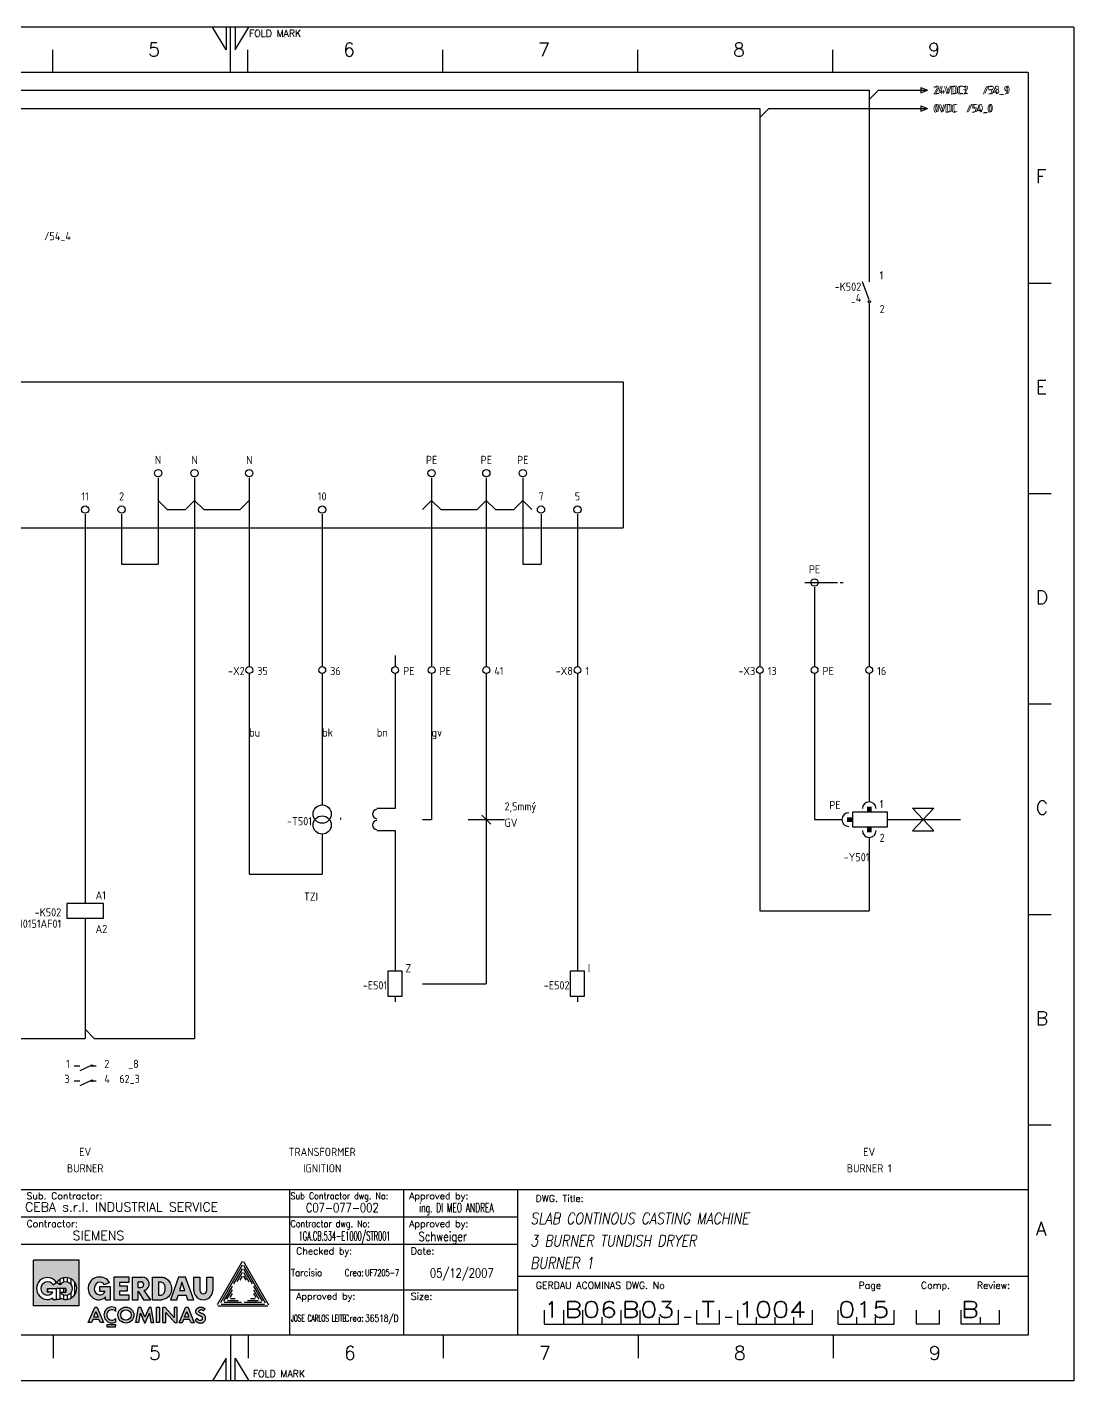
# Model space of a CAD drawing. Extents: x 520 to 940, y 6 to 303.
# Drawn here: x 710.5 to 940.2, y 6.5 to 303.5 of the extents above; entities that cross this region are included whole.
import ezdxf
from ezdxf.enums import TextEntityAlignment as Align

# ---------------------------------------------------------------- set-up
doc = ezdxf.new("R2010")
doc.units = 0
doc.header["$LTSCALE"] = 25
doc.header["$MEASUREMENT"] = 0
doc.linetypes.add('EPLANLINE7', pattern=[0])
doc.layers.get('0').update_dxf_attribs({"linetype": 'CONTINUOUS'})
for name, color, linetype in [('AUTOCONNECTING', 2, 'CONTINUOUS'), ('DESIG_', 3, 'CONTINUOUS'), ('FORM_1', 7, 'CONTINUOUS'), ('FORM_2', 4, 'CONTINUOUS'), ('FORM_3', 6, 'CONTINUOUS'), ('FORM_4', 1, 'CONTINUOUS'), ('MORSETTI', 7, 'CONTINUOUS'), ('RIF_', 7, 'CONTINUOUS'), ('SEF', 5, 'CONTINUOUS'), ('SIMBOLO', 4, 'CONTINUOUS'), ('TABELLA', 7, 'CONTINUOUS'), ('TESTI', 7, 'CONTINUOUS'), ('TESTO', 5, 'CONTINUOUS')]:
    doc.layers.add(name, color=color, linetype=linetype)
doc.styles.add('ROMANS', font='romans.shx', dxfattribs={"width": 0.7, "oblique": 10, "height": 4})
doc.styles.get("Standard").update_dxf_attribs({"font": 'isocp.shx'})

# ---------------------------------------------------------------- blocks, each defined once
blk = doc.blocks.new('Format A3')
at = {"layer": 'FORM_1'}
h = blk.add_hatch(color=256, dxfattribs=at)
edge = h.paths.add_edge_path()
edge.add_line((217.87, 22.79), (217.87, 17.78))
edge.add_line((217.87, 17.78), (219.92, 17.78))
edge.add_spline(control_points=[(219.92, 17.78), (220.24, 17.85), (220.98, 18), (221.84, 18.93), (222.13, 20.2), (221.81, 21.63), (220.8, 22.71), (219.89, 22.77), (219.58, 22.79)], knot_values=[0, 0, 0, 0, 0.968333, 2.238245, 3.514092, 4.752916, 6.526982, 7.43734, 7.43734, 7.43734, 7.43734], degree=3, periodic=0)
edge.add_line((219.58, 22.79), (217.87, 22.79))
edge = h.paths.add_edge_path(flags=16)
edge.add_spline(control_points=[(219.59, 21.67), (219.7, 21.66), (220.06, 21.63), (220.6, 21.16), (220.68, 20.32), (220.63, 19.48), (220.1, 18.85), (219.69, 18.84), (219.58, 18.84)], knot_values=[0, 0, 0, 0, 0.326882, 1.089251, 1.872602, 2.763575, 3.625522, 3.966209, 3.966209, 3.966209, 3.966209], degree=3, periodic=0)
edge.add_line((219.58, 18.84), (219.17, 18.84))
edge.add_line((219.17, 18.84), (219.17, 21.67))
edge.add_line((219.17, 21.67), (219.59, 21.67))
h.paths.add_polyline_path([(223.55, 22.79), (221.81, 17.78), (223.19, 17.78), (223.48, 18.84), (225.23, 18.84), (225.54, 17.78), (226.94, 17.78), (225.11, 22.79)])
h.paths.add_polyline_path([(224.33, 21.67), (224.94, 19.81), (223.79, 19.81)], flags=16)
h.paths.add_polyline_path([(228.25, 22.79), (226.96, 22.79), (226.97, 19.8, 0.995265), (231.07, 19.81), (231.07, 22.79), (229.77, 22.79), (229.77, 19.87, -1), (228.25, 19.87)])
h.paths.add_polyline_path([(215.57, 22.79), (213.43, 22.79), (213.43, 17.78), (214.72, 17.78), (214.72, 19.66), (215.93, 17.78), (217.52, 17.78), (216.02, 19.84, 0.906396)])
h.paths.add_polyline_path([(215.29, 20.49), (214.72, 20.5), (214.72, 21.75), (215.31, 21.75, -1.017604)], flags=16)
h.paths.add_polyline_path([(209.42, 22.79), (209.42, 17.78), (212.73, 17.78), (212.73, 18.83), (210.73, 18.83), (210.73, 19.76), (212.41, 19.76), (212.41, 20.8), (210.73, 20.8), (210.73, 21.67), (212.73, 21.67), (212.73, 22.79)])
edge = h.paths.add_edge_path()
edge.add_ellipse((206.05, 20.28), major_axis=(0, -2.49), ratio=0.91559, start_angle=180.5657, end_angle=401.2517)
edge.add_line((207.56, 18.41), (207.56, 17.78))
edge.add_line((207.56, 17.78), (208.68, 17.78))
edge.add_line((208.68, 17.78), (208.68, 20.66))
edge.add_line((208.68, 20.66), (206.26, 20.66))
edge.add_line((206.26, 20.66), (206.26, 19.69))
edge.add_line((206.26, 19.69), (207.49, 19.69))
edge.add_ellipse((206.34, 20.25), major_axis=(0, -1.41), ratio=0.88785, start_angle=126.9107, end_angle=426.8029, ccw=False)
edge.add_line((207.34, 21.09), (208.41, 21.6))
edge.add_arc((206.36, 20.45), 2.34, 29.2872, 98.191)
h.paths.add_polyline_path([(205.74, 16.12), (205.19, 16.12), (203.77, 12.78), (204.46, 12.78), (204.76, 13.48), (206.07, 13.48), (206.44, 12.78), (207.11, 12.79)])
h.paths.add_polyline_path([(205.46, 15.22), (205.93, 14.01), (204.97, 14.01)], flags=16)
h.paths.add_polyline_path([(209.78, 12.92), (209.78, 13.66, -2.423597), (209.78, 15.28), (209.78, 16.02, 1.652966)])
h.paths.add_polyline_path([(210.29, 14.45, 1), (213.8, 14.45, 1)])
h.paths.add_polyline_path([(213.19, 14.45, -1), (210.89, 14.45, -1)], flags=16)
h.paths.add_polyline_path([(215.31, 16.12), (214.82, 16.12), (214.22, 12.78), (214.87, 12.78), (215.21, 14.84), (216.1, 12.73), (216.28, 12.73), (217.19, 14.84), (217.49, 12.78), (218.15, 12.78), (217.6, 16.12), (217.12, 16.12), (216.2, 13.99)])
h.paths.add_polyline_path([(219.4, 16.12), (218.75, 16.12), (218.75, 12.78), (219.4, 12.78)])
h.paths.add_polyline_path([(220.16, 12.78), (220.81, 12.78), (220.81, 15.04), (222.79, 12.78), (223.3, 12.78), (223.3, 16.12), (222.65, 16.12), (222.65, 13.88), (220.68, 16.12), (220.16, 16.12)])
h.paths.add_polyline_path([(225.66, 16.12), (225.13, 16.12), (223.7, 12.77), (224.39, 12.77), (224.69, 13.47), (226, 13.47), (226.37, 12.77), (227.04, 12.77)])
h.paths.add_polyline_path([(225.39, 15.2), (225.86, 14), (224.9, 14)], flags=16)
edge = h.paths.add_edge_path()
edge.add_spline(control_points=[(229.42, 15.81), (229.38, 15.84), (229.32, 15.89), (229.21, 15.96), (229.1, 16.02), (228.95, 16.09), (228.79, 16.14), (228.58, 16.18), (228.37, 16.18), (228.14, 16.15), (227.97, 16.08), (227.8, 16), (227.66, 15.88), (227.54, 15.75), (227.47, 15.59), (227.4, 15.42), (227.39, 15.24), (227.4, 15.04), (227.44, 14.85), (227.57, 14.66), (227.73, 14.54), (227.92, 14.42), (228.08, 14.35), (228.25, 14.29), (228.42, 14.23), (228.59, 14.16), (228.73, 14.07), (228.81, 13.98), (228.85, 13.89), (228.87, 13.78), (228.86, 13.67), (228.81, 13.54), (228.72, 13.42), (228.56, 13.32), (228.37, 13.29), (228.2, 13.3), (228.07, 13.34), (227.98, 13.38), (227.9, 13.44), (227.81, 13.5), (227.72, 13.6), (227.68, 13.69), (227.64, 13.74)], knot_values=[0, 0, 0, 0, 0.129897, 0.252239, 0.381983, 0.506097, 0.749316, 0.87783, 1.167741, 1.365595, 1.552935, 1.738999, 1.918105, 2.09238, 2.269928, 2.449255, 2.632957, 2.790606, 3.065835, 3.193419, 3.483878, 3.653535, 3.853782, 4.021202, 4.182707, 4.402789, 4.570564, 4.668988, 4.759204, 4.855589, 5.007336, 5.095097, 5.270281, 5.443299, 5.63607, 5.844858, 5.950481, 6.046454, 6.146081, 6.249423, 6.351995, 6.544354, 6.544354, 6.544354, 6.544354], degree=3, periodic=0)
edge.add_line((227.64, 13.74), (227.22, 13.33))
edge.add_spline(control_points=[(227.22, 13.33), (227.25, 13.3), (227.3, 13.21), (227.44, 13.06), (227.61, 12.91), (227.84, 12.8), (228.04, 12.73), (228.25, 12.7), (228.44, 12.69), (228.72, 12.72), (228.99, 12.82), (229.25, 13.03), (229.41, 13.25), (229.53, 13.57), (229.55, 13.89), (229.48, 14.23), (229.32, 14.44), (229.15, 14.58), (228.98, 14.67), (228.78, 14.76), (228.59, 14.83), (228.39, 14.91), (228.2, 15), (228.05, 15.18), (228.07, 15.39), (228.2, 15.54), (228.35, 15.61), (228.48, 15.63), (228.66, 15.63), (228.84, 15.57), (228.98, 15.46), (229.05, 15.4), (229.08, 15.37)], knot_values=[0, 0, 0, 0, 0.131114, 0.305389, 0.623258, 0.772631, 1.083491, 1.243018, 1.425854, 1.654083, 2.072988, 2.274716, 2.662927, 2.870188, 3.280959, 3.591243, 3.888658, 4.0589, 4.248032, 4.476436, 4.699919, 4.85554, 5.137678, 5.317889, 5.513624, 5.728226, 5.888869, 5.979085, 6.142909, 6.403998, 6.552706, 6.676571, 6.676571, 6.676571, 6.676571], degree=3, periodic=0)
edge.add_line((229.08, 15.37), (229.42, 15.81))
h.paths.add_polyline_path([(207.88, 12.33), (207.88, 11.83), (209.78, 11.83), (209.79, 12.33)])
h.paths.add_polyline_path([(201.77, 26.45), (191.77, 26.45), (191.77, 16.45), (201.77, 16.45)])
h.paths.add_polyline_path([(197.64, 18.19), (197.64, 17.87), (196.84, 17.87), (196.04, 17.87), (196.04, 18.19, -2.312045), (196.84, 21.6, -2.312045)], flags=16)
h.paths.add_polyline_path([(197.64, 19.43), (198.44, 19.43), (198.44, 20.27), (196.84, 20.27), (194.84, 20.27), (194.84, 19.43), (196.04, 19.43, -3.248328), (196.05, 21.08), (196.84, 21.6), (197.62, 21.08, -3.248328)], flags=0)
for p, q in [((420, 297), (0, 297)), ((234, 292), (231, 297)), ((234, 297), (234, 292)), ((235, 287), (235, 297)), ((236, 292), (239, 297)), ((236, 297), (236, 292)), ((420, 297), (420, 0)), ((195.93, 292), (195.93, 287)), ((238.7, 292), (238.7, 287)), ((281.48, 292), (281.48, 287)), ((324.26, 292), (324.26, 287)), ((367.03, 292), (367.03, 287)), ((410, 240.83), (415, 240.83)), ((410, 194.66), (415, 194.66)), ((410, 148.5), (415, 148.5)), ((410, 102.33), (415, 102.33)), ((410, 56.17), (415, 56.17)), ((248, 30), (248, 42)), ((273, 10), (273, 42)), ((188.01, 36), (298, 36)), ((191.77, 16.45), (191.77, 26.45)), ((201.77, 26.45), (191.77, 26.45)), ((201.77, 16.45), (201.77, 26.45)), ((237.53, 26.19), (232.06, 16.71)), ((237.53, 25.39), (232.76, 17.12)), ((237.53, 24.59), (235.65, 21.33)), ((237.53, 23.79), (236.34, 21.73)), ((237.83, 26.19), (243.31, 16.71)), ((237.83, 25.39), (242.62, 17.11)), ((237.83, 24.59), (239.72, 21.33)), ((237.83, 23.79), (239.03, 21.73)), ((196.04, 21.07), (196.84, 21.6)), ((197.64, 21.07), (196.84, 21.6)), ((197.64, 21.07), (197.64, 22.35)), ((198.44, 21.68), (198.44, 22.64)), ((199.24, 21.68), (199.24, 22.64)), ((200.04, 21.11), (200.04, 22.35)), ((200.84, 18.94), (200.84, 21.6)), ((208.41, 21.6), (207.34, 21.09)), ((209.42, 22.79), (209.42, 17.78)), ((212.73, 22.79), (209.42, 22.79)), ((210.73, 20.8), (210.73, 21.67)), ((210.73, 21.67), (212.73, 21.67)), ((212.41, 20.8), (210.73, 20.8)), ((212.41, 19.76), (212.41, 20.8)), ((212.73, 21.67), (212.73, 22.79)), ((213.43, 22.79), (213.43, 17.78)), ((213.43, 22.79), (215.57, 22.79)), ((214.72, 20.5), (214.72, 21.75)), ((214.72, 21.75), (215.31, 21.75)), ((217.87, 17.78), (217.87, 22.79)), ((217.87, 22.79), (219.58, 22.79)), ((223.55, 22.79), (221.81, 17.78)), ((225.11, 22.79), (223.55, 22.79)), ((224.33, 21.67), (223.79, 19.81)), ((224.94, 19.81), (224.33, 21.67)), ((226.94, 17.78), (225.11, 22.79)), ((226.97, 19.83), (226.96, 22.79)), ((226.96, 22.79), (228.25, 22.79)), ((228.25, 22.79), (228.25, 19.87)), ((229.77, 19.87), (229.77, 22.79)), ((229.77, 22.79), (231.07, 22.79)), ((231.07, 22.79), (231.07, 19.81)), ((237.53, 22.99), (237.04, 22.13)), ((237.83, 22.99), (238.33, 22.13)), ((298, 23), (410, 23)), ((194.84, 20.27), (196.84, 20.27)), ((194.84, 20.27), (196.84, 20.27)), ((194.84, 19.43), (194.84, 20.27)), ((194.84, 20.27), (194.84, 19.43)), ((196.04, 19.43), (194.84, 19.43)), ((196.04, 17.87), (196.04, 18.19)), ((196.04, 17.87), (196.84, 17.87)), ((196.84, 17.87), (196.84, 20.27)), ((198.84, 20.27), (196.84, 20.27)), ((198.84, 20.27), (196.84, 20.27)), ((197.64, 17.87), (196.84, 17.87)), ((197.64, 17.87), (197.64, 20.27)), ((197.64, 19.43), (198.84, 19.43)), ((197.64, 17.87), (197.64, 18.19)), ((198.44, 19.43), (198.44, 20.27)), ((198.44, 17.9), (198.44, 18.86)), ((198.84, 20.27), (198.84, 19.43)), ((198.84, 19.43), (198.84, 20.27)), ((199.24, 17.9), (199.24, 18.86)), ((200.04, 18.19), (200.04, 19.43)), ((208.68, 20.66), (206.26, 20.66)), ((206.26, 20.66), (206.26, 19.69)), ((206.26, 19.69), (207.49, 19.69)), ((207.56, 17.78), (207.56, 18.41)), ((208.68, 17.78), (208.68, 20.66)), ((210.73, 18.83), (210.73, 19.76)), ((210.73, 19.76), (212.41, 19.76)), ((212.73, 18.83), (210.73, 18.83)), ((212.73, 17.78), (212.73, 18.83)), ((214.72, 20.5), (215.31, 20.49)), ((214.72, 19.66), (215.93, 17.78)), ((214.72, 17.78), (214.72, 19.66)), ((217.52, 17.78), (216.02, 19.84)), ((223.19, 17.78), (223.48, 18.84)), ((223.48, 18.84), (225.23, 18.84)), ((223.79, 19.81), (224.94, 19.81)), ((225.23, 18.84), (225.54, 17.78)), ((235.33, 20.78), (233.45, 17.52)), ((235.33, 19.98), (234.14, 17.92)), ((235.33, 19.18), (234.84, 18.32)), ((234.98, 18.05), (235.98, 18.05)), ((239.39, 18.05), (240.39, 18.05)), ((240.04, 20.78), (241.92, 17.51)), ((240.04, 19.98), (241.23, 17.91)), ((240.04, 19.18), (240.54, 18.31)), ((248, 20), (298, 20)), ((201.77, 16.45), (191.77, 16.45)), ((203.77, 12.78), (205.19, 16.12)), ((204.97, 14.01), (205.46, 15.22)), ((205.74, 16.12), (205.19, 16.12)), ((205.46, 15.22), (205.93, 14.01)), ((205.74, 16.12), (207.11, 12.79)), ((207.56, 17.78), (208.68, 17.78)), ((209.42, 17.78), (212.73, 17.78)), ((209.78, 16.02), (209.78, 15.23)), ((213.43, 17.78), (214.72, 17.78)), ((214.22, 12.78), (214.82, 16.12)), ((215.31, 16.12), (214.82, 16.12)), ((216.2, 13.99), (215.31, 16.12)), ((215.93, 17.78), (217.52, 17.78)), ((217.12, 16.12), (216.2, 13.99)), ((217.6, 16.12), (217.12, 16.12)), ((218.15, 12.78), (217.6, 16.12)), ((217.87, 17.78), (219.92, 17.78)), ((218.75, 12.78), (218.75, 16.12)), ((219.4, 16.12), (218.75, 16.12)), ((219.4, 16.12), (219.4, 12.78)), ((220.16, 12.79), (220.16, 16.12)), ((220.68, 16.12), (220.16, 16.12)), ((222.65, 13.88), (220.68, 16.12)), ((220.81, 15.04), (222.79, 12.78)), ((220.81, 12.78), (220.81, 15.04)), ((221.81, 17.78), (223.19, 17.78)), ((222.65, 16.12), (222.65, 13.88)), ((223.3, 16.12), (222.65, 16.12)), ((223.3, 12.78), (223.3, 16.12)), ((223.7, 12.77), (225.13, 16.12)), ((224.9, 14), (225.39, 15.2)), ((225.66, 16.12), (225.13, 16.12)), ((225.39, 15.2), (225.86, 14)), ((225.54, 17.78), (226.94, 17.78)), ((225.66, 16.12), (227.04, 12.77)), ((229.08, 15.36), (229.42, 15.81)), ((232.21, 16.45), (243.16, 16.45)), ((232.9, 16.85), (242.47, 16.85)), ((233.6, 17.25), (237.37, 17.25)), ((234.29, 17.65), (236.67, 17.65)), ((238, 17.25), (241.77, 17.25)), ((238.7, 17.65), (241.08, 17.65)), ((204.46, 12.78), (203.77, 12.78)), ((204.76, 13.48), (204.46, 12.78)), ((206.07, 13.48), (204.76, 13.48)), ((205.93, 14.01), (204.97, 14.01)), ((206.44, 12.78), (206.07, 13.48)), ((207.11, 12.79), (206.44, 12.78)), ((207.88, 12.33), (207.88, 11.83)), ((209.79, 12.33), (207.88, 12.33)), ((209.78, 13.66), (209.78, 12.9)), ((209.78, 11.83), (209.79, 12.33)), ((214.87, 12.78), (214.22, 12.78)), ((214.87, 12.78), (215.21, 14.84)), ((215.21, 14.84), (216.1, 12.73)), ((216.1, 12.73), (216.28, 12.73)), ((216.28, 12.73), (217.19, 14.84)), ((217.19, 14.84), (217.49, 12.78)), ((217.49, 12.78), (218.15, 12.78)), ((219.4, 12.78), (218.75, 12.78)), ((220.16, 12.78), (220.81, 12.78)), ((222.79, 12.78), (223.3, 12.78)), ((224.39, 12.77), (223.7, 12.77)), ((224.69, 13.47), (224.39, 12.77)), ((226, 13.47), (224.69, 13.47)), ((225.86, 14), (224.9, 14)), ((226.37, 12.77), (226, 13.47)), ((227.04, 12.77), (226.37, 12.77)), ((227.22, 13.33), (227.64, 13.74)), ((196.11, 10), (196.11, 5)), ((207.88, 11.83), (209.78, 11.83)), ((235, 10), (235, 0)), ((238.89, 10), (238.89, 5)), ((281.66, 10), (281.66, 5)), ((324.44, 10), (324.44, 5)), ((367.22, 10), (367.22, 5)), ((234, 5), (231, 0)), ((234, 0), (234, 5)), ((236, 5), (239, 0)), ((236, 0), (236, 5)), ((420, 0), (0, 0))]:
    blk.add_line(p, q, dxfattribs=at)
blk.add_lwpolyline([(219.59, 21.67), (219.17, 21.67), (219.17, 18.84), (219.58, 18.84)], dxfattribs=at)
for radius in [1.75, 1.15]:
    blk.add_circle((212.04, 14.45), radius, dxfattribs=at)
for centre, radius, start, end in [((194.84, 20.27), 2.4, 33.5573, 300), ((194.84, 20.27), 1.46, 33.5573, 325.1132), ((198.84, 20.27), 2.4, 240, 146.4427), ((198.84, 20.27), 1.46, 214.8868, 146.4427), ((206.36, 20.45), 2.34, 29.2872, 98.191), ((215.31, 21.12), 0.633, 270, 90), ((215.65, 21.29), 1.5, 284.2434, 92.9996), ((229.02, 19.82), 2.05, 179.8525, 0.1475), ((229.01, 19.87), 0.761, 180, 0), ((208.97, 14.47), 1.75, 62.3456, 297.6544), ((208.97, 14.47), 1.15, 44.8431, 315.1569)]:
    blk.add_arc(centre, radius, start, end, dxfattribs=at)
for centre, major_axis, ratio, start_param, end_param in [((206.05, 20.28), (0, -2.49), 0.91559, 3.151467, 7.003163), ((206.34, 20.25), (0, -1.41), 0.88785, 2.21501, 7.449115)]:
    blk.add_ellipse(centre, major_axis=major_axis, ratio=ratio, start_param=start_param, end_param=end_param, dxfattribs=at)
for points in [[(219.58, 22.79), (220.48, 22.65), (221.76, 21.42), (222.04, 20.21), (221.73, 18.97), (220.84, 18.07), (219.92, 17.78)], [(219.58, 18.84), (219.91, 18.87), (220.52, 19.48), (220.66, 20.37), (220.5, 21.13), (219.91, 21.62), (219.59, 21.67)], [(227.22, 13.33), (227.3, 13.23), (227.41, 13.09), (227.66, 12.89), (227.79, 12.82), (228.09, 12.73), (228.24, 12.7), (228.43, 12.7), (228.65, 12.72), (229.04, 12.87), (229.2, 13), (229.43, 13.31), (229.5, 13.51), (229.53, 13.92), (229.46, 14.22), (229.28, 14.46), (229.15, 14.57), (228.99, 14.66), (228.78, 14.76), (228.57, 14.84), (228.43, 14.9), (228.18, 15.03), (228.07, 15.18), (228.09, 15.37), (228.22, 15.54), (228.37, 15.61), (228.46, 15.63), (228.62, 15.63), (228.87, 15.54), (228.99, 15.45), (229.08, 15.37)], [(227.64, 13.74), (227.75, 13.58), (227.81, 13.5), (227.9, 13.44), (227.98, 13.38), (228.07, 13.35), (228.17, 13.31), (228.38, 13.3), (228.56, 13.33), (228.71, 13.43), (228.82, 13.57), (228.85, 13.65), (228.86, 13.8), (228.84, 13.89), (228.8, 13.98), (228.74, 14.05), (228.6, 14.15), (228.4, 14.23), (228.25, 14.29), (228.09, 14.35), (227.91, 14.43), (227.76, 14.52), (227.54, 14.71), (227.47, 14.81), (227.4, 15.08), (227.39, 15.24), (227.41, 15.42), (227.47, 15.59), (227.55, 15.75), (227.66, 15.88), (227.8, 15.99), (227.97, 16.08), (228.14, 16.14), (228.34, 16.17), (228.63, 16.17), (228.75, 16.14), (228.99, 16.07), (229.1, 16.02), (229.21, 15.96), (229.31, 15.89), (229.42, 15.81)]]:
    blk.add_spline(points, degree=3, dxfattribs=at)
at = {"layer": 'FORM_3'}
for p, q in [((410, 287), (25, 287)), ((410, 287), (410, 10)), ((410, 10), (25, 10))]:
    blk.add_line(p, q, dxfattribs=at)
at = {"layer": 'FORM_4'}
for p, q in [((188.01, 42), (410, 42)), ((298, 10), (298, 42)), ((188.01, 30), (298, 30)), ((248, 10), (248, 30)), ((303.88, 12.42), (303.88, 15.51)), ((308.08, 12.42), (308.08, 15.51)), ((312.28, 12.42), (312.28, 15.51)), ((320.68, 12.42), (320.68, 15.51)), ((324.88, 12.42), (324.88, 15.51)), ((333.28, 12.42), (333.28, 15.51)), ((337.28, 12.42), (337.28, 15.51)), ((342.28, 12.42), (342.28, 15.51)), ((346.28, 12.42), (346.28, 15.51)), ((362.68, 12.42), (362.68, 15.51)), ((368.28, 12.42), (368.28, 15.51)), ((380.58, 12.42), (380.58, 15.51)), ((385.48, 12.42), (385.48, 15.51)), ((390.48, 12.42), (390.48, 15.51)), ((395.28, 12.42), (395.28, 15.51)), ((403.68, 12.42), (403.68, 15.51)), ((303.88, 12.42), (333.28, 12.42)), ((316.48, 12.42), (316.48, 13.97)), ((316.48, 12.42), (316.48, 13.97)), ((329.08, 12.42), (329.08, 13.97)), ((334.53, 13.97), (336.06, 13.97)), ((342.28, 12.42), (337.28, 12.42)), ((343.53, 13.97), (345.03, 13.97)), ((346.28, 12.42), (346.28, 13.97)), ((346.28, 12.42), (362.68, 12.42)), ((350.38, 12.42), (350.38, 13.97)), ((354.48, 12.42), (354.48, 13.97)), ((358.58, 12.42), (358.58, 13.97)), ((368.28, 12.42), (380.58, 12.42)), ((372.38, 12.42), (372.38, 13.97)), ((376.48, 12.42), (376.48, 13.97)), ((390.48, 12.42), (385.48, 12.42)), ((399.13, 12.42), (395.28, 12.42)), ((403.68, 12.42), (399.13, 12.42)), ((399.48, 12.42), (399.48, 13.97))]:
    blk.add_line(p, q, dxfattribs=at)
at = {"layer": 'FORM_1', "style": 'ROMANS'}
for p in [(239.05, 294.88), (239.88, 0.84)]:
    blk.add_text('FOLD MARK', height=1.5, dxfattribs=at).set_placement(p)
at = {"layer": 'FORM_2', "style": 'ROMANS'}
for s, p in [('Sub. Contractor:', (190.24, 39.84)), ('Approved by:', (274.17, 39.84)), ('DWG. Title:', (301.92, 39.27)), ('Contractor:', (190.24, 33.75)), ('Approved by:', (274.17, 33.72)), ('Checked by:', (249.38, 27.74)), ('Date:', (274.53, 27.74)), ('GERDAU ACOMINAS DWG. No', (301.96, 20.23)), ('Page', (372.75, 20.23)), ('Comp.', (386.46, 20.23)), ('Review:', (398.72, 20.23)), ('Approved by:', (249.38, 17.83)), ('Size:', (274.53, 17.79))]:
    blk.add_text(s, height=1.5, dxfattribs=at).set_placement(p)
for s, width, p in [('Sub Contractor dwg. No:', 0.85, (248.15, 39.84)), ('Contractor dwg. No:', 0.85, (248.15, 33.72)), ('Crea:', 0.8, (260.02, 23)), ('Crea:', 0.8, (260.02, 13))]:
    blk.add_text(s, height=1.5, dxfattribs=dict(at, width=width)).set_placement(p)
at = {"layer": 'FORM_2', "style": 'ROMANS', "flags": 4}
for tag, p in [('21', (189.91, 37.18)), ('18', (189.91, 30.89))]:
    blk.add_attdef(tag, p, '', height=2, dxfattribs=at)
at = {"layer": 'FORM_2', "color": 4, "style": 'ROMANS', "width": 0.8, "flags": 4}
for tag, p in [('22', (251.5, 37)), ('19', (251.5, 30.8)), ('24', (278.73, 22.67))]:
    blk.add_attdef(tag, p, '', height=2, dxfattribs=at)
at = {"layer": 'FORM_2', "style": 'ROMANS', "flags": 4}
for tag, p, height, width in [('23', (276.41, 37.01), 2, 0.8), ('20', (276.22, 30.68), 2, 0.8), ('14', (248.25, 23), 1.5, 0.9), ('15', (264.49, 22.98), 1.5, 0.8), ('16', (248.25, 13), 1.5, 0.9), ('17', (264.49, 12.98), 1.5, 0.8)]:
    blk.add_attdef(tag, p, '', height=height, dxfattribs=dict(at, width=width))
at = {"layer": 'FORM_4', "style": 'ROMANS'}
for s, p in [('5', (216.92, 290.56)), ('6', (259.7, 290.56)), ('7', (302.47, 290.56)), ('8', (345.25, 290.56)), ('9', (388.03, 290.56)), ('F', (411.64, 262.73)), ('E', (411.64, 216.57)), ('D', (411.64, 170.4)), ('C', (411.64, 124.24)), ('B', (411.64, 78.07)), ('A', (411.64, 31.9)), ('5', (217.1, 4.65)), ('6', (259.88, 4.65)), ('7', (302.66, 4.65)), ('8', (345.43, 4.65)), ('9', (388.21, 4.65))]:
    blk.add_text(s, height=3, dxfattribs=at).set_placement(p)
at = {"layer": 'FORM_4', "color": 1, "style": 'ROMANS', "oblique": 10, "width": 0.8, "flags": 4}
for tag, p in [('11', (300.77, 34.39)), ('12', (300.77, 29.5)), ('13', (300.77, 24.62))]:
    blk.add_attdef(tag, p, '', height=2.5, dxfattribs=at)
at = {"layer": 'FORM_4', "color": 1, "style": 'ROMANS', "flags": 2}
blk.add_attdef('25', (279.66, 12.25), '', height=5, dxfattribs=at)
at = {"layer": 'FORM_4', "style": 'ROMANS', "width": 1.25, "flags": 4}
for tag, p in [('1', (303.88, 13.92)), ('3', (312.28, 13.92)), ('5', (324.88, 13.92)), ('7', (346.28, 13.92)), ('10', (395.28, 13.92))]:
    blk.add_attdef(tag, p, '', height=3.5, dxfattribs=at)
for tag, p in [('2', (310.18, 13.92)), ('4', (322.78, 13.92)), ('6', (339.78, 13.92)), ('9', (387.98, 13.92))]:
    blk.add_attdef(tag, text='', height=3.5, dxfattribs=at).set_placement(p, align=Align.CENTER)
at = {"layer": 'FORM_4', "color": 1, "style": 'ROMANS', "width": 1.25, "flags": 4}
blk.add_attdef('8', (368.28, 13.92), '', height=3.5, dxfattribs=at)
blk = doc.blocks.new('SO291')
at = {"layer": 'TESTI', "color": 2, "linetype": 'EPLANLINE7'}
blk.add_line((0, 3), (0, 0), dxfattribs=at)
blk.add_circle((0, 4), 0.8, dxfattribs=at)
blk = doc.blocks.new('20_0_IEC_WUPI')
at = {"layer": 'TESTI', "color": 3, "linetype": 'EPLANLINE7'}
for p, q in [((0, 4), (0, 1.6)), ((0, 1.6), (-4, 1.6)), ((-4, 1.6), (-4, -1.6)), ((4, 1.6), (0, 1.6)), ((4, -1.6), (4, 1.6)), ((-4, -1.6), (4, -1.6)), ((0, -1.6), (0, -4))]:
    blk.add_line(p, q, dxfattribs=at)
blk = doc.blocks.new('SO264')
at = {"layer": 'TESTI', "color": 2, "linetype": 'EPLANLINE7'}
for p, q in [((-2, 0), (0, 0)), ((0, 2), (0, 0)), ((0, 2), (2, 0))]:
    blk.add_line(p, q, dxfattribs=at)
blk = doc.blocks.new('SO283')
at = {"layer": 'SIMBOLO', "color": 2, "linetype": 'EPLANLINE7'}
for p, q in [((0, 2), (0, 0)), ((0, 0), (2, 0))]:
    blk.add_line(p, q, dxfattribs=at)
blk = doc.blocks.new('SO262')
at = {"layer": 'TESTI', "color": 2, "linetype": 'EPLANLINE7'}
for q in [(0, -2), (2, 0)]:
    blk.add_line((0, 2), q, dxfattribs=at)
blk = doc.blocks.new('SO282')
at = {"layer": 'SIMBOLO', "color": 2, "linetype": 'EPLANLINE7'}
for p in [(-2, 0), (0, 2)]:
    blk.add_line(p, (0, 0), dxfattribs=at)
blk = doc.blocks.new('SO279')
at = {"layer": 'TESTI', "color": 2, "linetype": 'EPLANLINE7'}
for p, q in [((-2, 0), (0, 2)), ((0, 2), (0, -2)), ((2, 0), (0, 2))]:
    blk.add_line(p, q, dxfattribs=at)
blk = doc.blocks.new('SO259')
at = {"layer": 'TESTI', "color": 2, "linetype": 'EPLANLINE7'}
for p, q in [((-2, 0), (0, 2)), ((0, 2), (0, -2))]:
    blk.add_line(p, q, dxfattribs=at)
blk = doc.blocks.new('30_0_IEC_WUPI')
at = {"layer": 'SIMBOLO', "color": 3, "linetype": 'EPLANLINE7'}
blk.add_line((0, 4), (0, 1.6), dxfattribs=at)
blk.add_circle((0, 0.8), 0.75, dxfattribs=at)
blk = doc.blocks.new('90_0_IEC_WUPI')
at = {"layer": 'TESTI', "color": 3, "linetype": 'EPLANLINE7'}
for p, q in [((0, 4), (0, 3.2)), ((0, -3.2), (0, -4))]:
    blk.add_line(p, q, dxfattribs=at)
for centre in [(0, 1.2), (0, -1.2)]:
    blk.add_circle(centre, 2, dxfattribs=at)
blk = doc.blocks.new('199_0_IEC_WUPI')
at = {"layer": 'TESTI', "color": 3, "linetype": 'EPLANLINE7'}
for p, q in [((0, 4), (0, 2.4)), ((-12, 0.4), (-12, 0)), ((0, 2.4), (-4, 2.4)), ((-4, -2.4), (0, -2.4)), ((0, -2.4), (0, -4))]:
    blk.add_line(p, q, dxfattribs=at)
for centre in [(-4, 1.2), (-4, -1.2)]:
    blk.add_arc(centre, 1, 90, 270, dxfattribs=at)
blk = doc.blocks.new('51_0_IEC_WUPI')
at = {"layer": 'TESTI', "color": 3, "linetype": 'EPLANLINE7'}
for p, q in [((0, 4), (0, 2.8)), ((-1.5, -2.8), (-1.5, 2.8)), ((-1.5, 2.8), (0, 2.8)), ((0, 2.8), (1.5, 2.8)), ((1.5, 2.8), (1.5, -2.8)), ((0, -2.8), (-1.5, -2.8)), ((1.5, -2.8), (0, -2.8)), ((0, -2.8), (0, -4))]:
    blk.add_line(p, q, dxfattribs=at)
blk = doc.blocks.new('SO308')
at = {"layer": 'SIMBOLO', "color": 2, "linetype": 'EPLANLINE7'}
blk.add_line((-1, 1), (1, -1), dxfattribs=at)
blk = doc.blocks.new('SO269')
at = {"layer": 'TESTI', "color": 2, "linetype": 'EPLANLINE7'}
for p, q in [((-2, 0), (0, 0)), ((0, 0), (0, -2)), ((0, -2), (2, 0))]:
    blk.add_line(p, q, dxfattribs=at)
blk = doc.blocks.new('SO300')
at = {"layer": 'SIMBOLO', "color": 2, "linetype": 'EPLANLINE7'}
blk.add_line((0, 3), (0, 0), dxfattribs=at)
blk.add_circle((0, 4), 0.8, dxfattribs=at)
blk = doc.blocks.new('318_0_IEC_WUPI')
at = {"layer": 'SIMBOLO', "color": 1, "linetype": 'EPLANLINE7'}
for p, q in [((0.3, 1.6), (0.3, -1.6)), ((8, 1.6), (0.3, 1.6)), ((8, -1.6), (8, 1.6)), ((8, 0), (24, 0)), ((13.5, 2.5), (18.2, 2.5)), ((18.2, 2.5), (13.5, -2.5)), ((18.2, -2.5), (13.5, 2.5)), ((0.3, -1.6), (8, -1.6)), ((13.5, -2.5), (18.2, -2.5))]:
    blk.add_line(p, q, dxfattribs=at)
for centre, start, end in [((4, 2.4), 0, 180), ((-0.5, 0), 90, 270), ((4, -2.4), 180, 0)]:
    blk.add_arc(centre, 1.5, start, end, dxfattribs=at)
for points in [[(-0.9, -0.5), (0.3, -0.5), (-0.9, 0.5), (0.3, 0.5)], [(4.5, 1.6), (3.5, 1.6), (4.5, 2.8), (3.5, 2.8)], [(4.5, -1.6), (3.5, -1.6), (4.5, -2.8), (3.5, -2.8)]]:
    blk.add_solid(points, dxfattribs=at)
blk = doc.blocks.new('1_0_IEC_WUPI')
at = {"layer": 'SIMBOLO', "color": 3, "linetype": 'EPLANLINE7'}
for p, q in [((0, 4), (0, 2)), ((0, -2), (-1.5, 2)), ((0, -2.8), (0, -4))]:
    blk.add_line(p, q, dxfattribs=at)
blk.add_circle((0, -2.4), 0.25, dxfattribs=at)
blk = doc.blocks.new('SO284')
at = {"layer": 'TESTI', "color": 2, "linetype": 'EPLANLINE7'}
for p, q in [((-1.175, 0), (0.675, 0)), ((-0.675, 0.575), (0.8, 0)), ((-0.675, 0.575), (-0.675, -0.575)), ((-0.675, -0.575), (0.8, 0))]:
    blk.add_line(p, q, dxfattribs=at)

msp = doc.modelspace()

# ---------------------------------------------------------------- linework, layer by layer
at = {"layer": 'AUTOCONNECTING', "color": 2, "linetype": 'EPLANLINE7'}
for p, q in [((567.27, 289.6), (893.27, 289.6)), ((897.27, 289.6), (907.27, 289.6)), ((567.27, 285.6), (869.27, 285.6)), ((873.27, 285.6), (907.27, 285.6)), ((895.27, 287.6), (895.27, 249.6)), ((871.27, 283.6), (871.27, 165.6)), ((895.27, 241.6), (895.27, 165.6)), ((739.27, 201.6), (739.27, 199.6)), ((747.27, 201.6), (747.27, 199.6)), ((759.27, 201.6), (759.27, 199.6)), ((799.27, 201.6), (799.27, 199.6)), ((811.27, 201.6), (811.27, 199.6)), ((819.27, 201.6), (819.27, 199.6)), ((741.27, 197.6), (745.27, 197.6)), ((749.27, 197.6), (757.27, 197.6)), ((801.27, 197.6), (809.27, 197.6)), ((813.27, 197.6), (817.27, 197.6)), ((723.27, 193.6), (723.27, 113.6)), ((731.27, 193.6), (731.27, 185.6)), ((739.27, 195.6), (739.27, 185.6)), ((747.27, 195.6), (747.27, 81.6)), ((759.27, 195.6), (759.27, 165.6)), ((775.27, 193.6), (775.27, 165.6)), ((799.27, 195.6), (799.27, 165.6)), ((811.27, 195.6), (811.27, 165.6)), ((819.27, 195.6), (819.27, 185.6)), ((823.27, 193.6), (823.27, 185.6)), ((831.27, 193.6), (831.27, 165.6)), ((731.27, 185.6), (739.27, 185.6)), ((819.27, 185.6), (823.27, 185.6)), ((883.27, 177.6), (883.27, 165.6)), ((759.27, 161.6), (759.27, 117.6)), ((775.27, 161.6), (775.27, 133.6)), ((791.27, 161.6), (791.27, 133.6)), ((799.27, 161.6), (799.27, 129.6)), ((811.27, 161.6), (811.27, 93.6)), ((831.27, 161.6), (831.27, 97.6)), ((871.27, 161.6), (871.27, 109.6)), ((883.27, 161.6), (883.27, 129.6)), ((895.27, 161.6), (895.27, 133.6)), ((797.27, 129.6), (799.27, 129.6)), ((883.27, 129.6), (889.27, 129.6)), ((775.27, 125.6), (775.27, 117.6)), ((791.27, 125.6), (791.27, 97.6)), ((895.27, 125.6), (895.27, 109.6)), ((759.27, 117.6), (775.27, 117.6)), ((871.27, 109.6), (895.27, 109.6)), ((723.27, 105.6), (723.27, 83.6)), ((797.27, 93.6), (811.27, 93.6)), ((653.27, 81.6), (721.27, 81.6)), ((725.27, 81.6), (747.27, 81.6))]:
    msp.add_line(p, q, dxfattribs=at)
at = {"layer": 'SIMBOLO', "color": 3, "linetype": 'EPLANLINE7'}
for p, q in [((565.27, 225.6), (841.27, 225.6)), ((841.27, 225.6), (841.27, 193.6)), ((565.27, 193.6), (841.27, 193.6))]:
    msp.add_line(p, q, dxfattribs=at)
at = {"layer": 'TABELLA', "color": 1, "linetype": 'EPLANLINE7'}
for p, q in [((720.87, 75.6), (722.07, 75.6)), ((724.47, 75.6), (722.07, 74.48)), ((724.95, 75.6), (725.67, 75.6)), ((720.87, 72.3), (722.07, 72.3)), ((724.47, 72.3), (722.07, 71.18)), ((724.95, 72.3), (725.67, 72.3))]:
    msp.add_line(p, q, dxfattribs=at)
for centre in [(724.72, 75.6), (724.72, 72.3)]:
    msp.add_circle(centre, 0.175, dxfattribs=at)
at = {"layer": 'TESTI', "color": 3, "linetype": 'EPLANLINE7'}
for p, q in [((881.15, 181.6), (888.32, 181.6)), ((888.9, 181.6), (889.55, 181.6)), ((889.22, 181.6), (889.4, 181.6))]:
    msp.add_line(p, q, dxfattribs=at)
at = {"layer": 'TESTI', "color": 1, "linetype": 'EPLANLINE7'}
msp.add_line((807.27, 129.6), (815.27, 129.6), dxfattribs=at)

# ---------------------------------------------------------------- block references
ref = msp.add_blockref('Format A3', (520.17, 6.46))
ref.add_attrib('1', '1', (824.05, 20.37), dxfattribs={"layer": 'FORM_4', "height": 3.5, "style": 'ROMANS'})
ref.add_attrib('2', 'B', dxfattribs={"layer": 'FORM_4', "height": 3.5, "style": 'ROMANS', "width": 1.25}).set_placement((830.35, 20.37), align=Align.CENTER)
ref.add_attrib('3', '06', (832.45, 20.37), dxfattribs={"layer": 'FORM_4', "height": 3.5, "style": 'ROMANS', "width": 1.25})
ref.add_attrib('4', 'B', dxfattribs={"layer": 'FORM_4', "height": 3.5, "style": 'ROMANS', "width": 1.25}).set_placement((842.95, 20.37), align=Align.CENTER)
ref.add_attrib('5', '03', (845.05, 20.37), dxfattribs={"layer": 'FORM_4', "height": 3.5, "style": 'ROMANS', "width": 1.25})
ref.add_attrib('6', 'T', dxfattribs={"layer": 'FORM_4', "height": 3.5, "style": 'ROMANS', "width": 1.25}).set_placement((859.95, 20.37), align=Align.CENTER)
ref.add_attrib('7', '1004', (866.45, 20.37), dxfattribs={"layer": 'FORM_4', "height": 3.5, "style": 'ROMANS', "width": 1.25})
ref.add_attrib('8', '015', (888.45, 20.37), dxfattribs={"layer": 'FORM_4', "color": 1, "height": 3.5, "style": 'ROMANS', "width": 1.25})
ref.add_attrib('10', 'B', (915.45, 20.37), dxfattribs={"layer": 'FORM_4', "height": 3.5, "style": 'ROMANS', "width": 1.25})
ref.add_attrib('11', 'SLAB CONTINOUS CASTING MACHINE', (820.94, 40.84), dxfattribs={"layer": 'FORM_4', "color": 1, "height": 2.5, "style": 'ROMANS', "oblique": 10, "width": 0.8})
ref.add_attrib('12', '3 BURNER TUNDISH DRYER', (820.94, 35.96), dxfattribs={"layer": 'FORM_4', "color": 1, "height": 2.5, "style": 'ROMANS', "oblique": 10, "width": 0.8})
ref.add_attrib('13', 'BURNER 1', (820.94, 31.08), dxfattribs={"layer": 'FORM_4', "color": 1, "height": 2.5, "style": 'ROMANS', "oblique": 10, "width": 0.8})
ref.add_attrib('14', 'Tarcisio', (768.42, 29.46), dxfattribs={"layer": 'FORM_2', "height": 1.5, "style": 'ROMANS', "width": 0.9})
ref.add_attrib('15', 'UF7205-7', (784.67, 29.43), dxfattribs={"layer": 'FORM_2', "height": 1.5, "style": 'ROMANS', "width": 0.7})
ref.add_attrib('16', 'JOSE CARLOS LEITE', (768.42, 19.46), dxfattribs={"layer": 'FORM_2', "height": 1.5, "style": 'ROMANS', "width": 0.5})
ref.add_attrib('17', '36518/D', (784.67, 19.43), dxfattribs={"layer": 'FORM_2', "height": 1.5, "style": 'ROMANS', "width": 0.8})
ref.add_attrib('18', '       SIEMENS', (710.09, 37.35), dxfattribs={"layer": 'FORM_2', "height": 2, "style": 'ROMANS'})
ref.add_attrib('19', '1GA.CB.534-E1000/STR001', (770.11, 37.26), dxfattribs={"layer": 'FORM_2', "color": 4, "height": 2, "style": 'ROMANS', "width": 0.5})
ref.add_attrib('20', 'Schweiger', (796.4, 37.14), dxfattribs={"layer": 'FORM_2', "height": 2, "style": 'ROMANS', "width": 0.8})
ref.add_attrib('21', 'CEBA s.r.I. INDUSTRIAL SERVICE', (710.09, 43.63), dxfattribs={"layer": 'FORM_2', "height": 2, "style": 'ROMANS'})
ref.add_attrib('22', 'C07-077-002', (771.68, 43.46), dxfattribs={"layer": 'FORM_2', "color": 4, "height": 2, "style": 'ROMANS', "width": 0.8})
ref.add_attrib('23', 'ing. DI MEO ANDREA', (796.58, 43.46), dxfattribs={"layer": 'FORM_2', "height": 2, "style": 'ROMANS', "width": 0.6})
ref.add_attrib('24', '05/12/2007', (798.9, 29.13), dxfattribs={"layer": 'FORM_2', "color": 4, "height": 2, "style": 'ROMANS', "width": 0.8})
at = {"layer": 'SIMBOLO'}
for name, p in [('SO269', (895.27, 289.6)), ('SO284', (907.27, 289.6)), ('SO269', (871.27, 285.6)), ('SO284', (907.27, 285.6)), ('SO291', (739.27, 201.6)), ('SO291', (747.27, 201.6)), ('SO291', (759.27, 201.6)), ('SO291', (799.27, 201.6)), ('SO291', (811.27, 201.6)), ('SO291', (819.27, 201.6)), ('SO262', (739.27, 197.6)), ('SO279', (747.27, 197.6)), ('SO259', (759.27, 197.6)), ('SO279', (799.27, 197.6)), ('SO279', (811.27, 197.6)), ('SO279', (819.27, 197.6)), ('SO291', (723.27, 193.6)), ('SO291', (731.27, 193.6)), ('SO291', (775.27, 193.6)), ('SO291', (823.27, 193.6)), ('SO291', (831.27, 193.6)), ('SO283', (731.27, 185.6)), ('SO282', (739.27, 185.6)), ('SO283', (819.27, 185.6)), ('SO282', (823.27, 185.6)), ('SO300', (883.27, 177.6)), ('199_0_IEC_WUPI', (791.27, 129.6)), ('SO282', (799.27, 129.6)), ('SO283', (883.27, 129.6)), ('SO308', (811.27, 129.6)), ('SO283', (759.27, 117.6)), ('SO282', (775.27, 117.6)), ('SO283', (871.27, 109.6)), ('SO282', (895.27, 109.6)), ('SO282', (811.27, 93.6)), ('SO264', (723.27, 81.6)), ('SO282', (747.27, 81.6))]:
    msp.add_blockref(name, p, dxfattribs=at)
ref = msp.add_blockref('1_0_IEC_WUPI', (895.27, 245.6), dxfattribs=at)
ref.add_attrib('SEF_1', '-K502', dxfattribs={"layer": 'SEF', "color": 2, "height": 1.8, "width": 1.000667, "flags": 2}).set_placement((893.52, 245.6), align=Align.RIGHT)
ref.add_attrib('DESIGN._1', '1', (897.55, 248.1), dxfattribs={"layer": 'DESIG_', "color": 2, "height": 1.8, "width": 1.000667, "flags": 2})
ref.add_attrib('DESIGN._2', '2', (897.55, 240.7), dxfattribs={"layer": 'DESIG_', "color": 2, "height": 1.8, "width": 1.000667, "flags": 2})
ref = msp.add_blockref('30_0_IEC_WUPI', (759.27, 161.6), dxfattribs=at)
ref.add_attrib('DESIGN._1', '-X2', dxfattribs={"layer": 'MORSETTI', "color": 2, "height": 1.8, "width": 1.000667, "flags": 2}).set_placement((758.27, 161.3), align=Align.RIGHT)
ref.add_attrib('DESIGN._2', '35', (761.02, 161.3), dxfattribs={"layer": 'MORSETTI', "color": 2, "height": 1.8, "width": 1.000667, "flags": 2})
ref = msp.add_blockref('30_0_IEC_WUPI', (775.27, 161.6), dxfattribs=at)
ref.add_attrib('DESIGN._1', '36', (777.02, 161.3), dxfattribs={"layer": 'MORSETTI', "color": 2, "height": 1.8, "width": 1.000667, "flags": 2})
ref = msp.add_blockref('30_0_IEC_WUPI', (791.27, 161.6), dxfattribs=at)
ref.add_attrib('DESIGN._1', 'PE', (793.02, 161.3), dxfattribs={"layer": 'MORSETTI', "color": 2, "height": 1.8, "width": 1.000667, "flags": 2})
ref = msp.add_blockref('30_0_IEC_WUPI', (799.27, 161.6), dxfattribs=at)
ref.add_attrib('DESIGN._1', 'PE', (801.02, 161.3), dxfattribs={"layer": 'MORSETTI', "color": 2, "height": 1.8, "width": 1.000667, "flags": 2})
ref = msp.add_blockref('30_0_IEC_WUPI', (811.27, 161.6), dxfattribs=at)
ref.add_attrib('DESIGN._1', '41', (813.02, 161.3), dxfattribs={"layer": 'MORSETTI', "color": 2, "height": 1.8, "width": 1.000667, "flags": 2})
ref = msp.add_blockref('30_0_IEC_WUPI', (831.27, 161.6), dxfattribs=at)
ref.add_attrib('DESIGN._1', '-X8', dxfattribs={"layer": 'MORSETTI', "color": 2, "height": 1.8, "width": 1.000667, "flags": 2}).set_placement((830.27, 161.3), align=Align.RIGHT)
ref.add_attrib('DESIGN._2', '1', (833.02, 161.3), dxfattribs={"layer": 'MORSETTI', "color": 2, "height": 1.8, "width": 1.000667, "flags": 2})
ref = msp.add_blockref('30_0_IEC_WUPI', (871.27, 161.6), dxfattribs=at)
ref.add_attrib('DESIGN._1', '-X3', dxfattribs={"layer": 'MORSETTI', "color": 2, "height": 1.8, "width": 1.000667, "flags": 2}).set_placement((870.27, 161.3), align=Align.RIGHT)
ref.add_attrib('DESIGN._2', '13', (873.02, 161.3), dxfattribs={"layer": 'MORSETTI', "color": 2, "height": 1.8, "width": 1.000667, "flags": 2})
ref = msp.add_blockref('30_0_IEC_WUPI', (883.27, 161.6), dxfattribs=at)
ref.add_attrib('DESIGN._1', 'PE', (885.02, 161.3), dxfattribs={"layer": 'MORSETTI', "color": 2, "height": 1.8, "width": 1.000667, "flags": 2})
ref = msp.add_blockref('30_0_IEC_WUPI', (895.27, 161.6), dxfattribs=at)
ref.add_attrib('DESIGN._1', '16', (897.02, 161.3), dxfattribs={"layer": 'MORSETTI', "color": 2, "height": 1.8, "width": 1.000667, "flags": 2})
ref = msp.add_blockref('318_0_IEC_WUPI', (891.27, 129.6), dxfattribs=at)
ref.add_attrib('SEF_1', '-Y501', dxfattribs={"layer": 'SEF', "color": 2, "height": 1.8, "width": 1.000667, "flags": 2}).set_placement((895.32, 120.45), align=Align.RIGHT)
ref.add_attrib('DESIGN._1', 'PE', dxfattribs={"layer": 'DESIG_', "color": 2, "height": 1.8, "width": 1.000667, "flags": 2}).set_placement((889, 131.88), align=Align.RIGHT)
ref.add_attrib('DESIGN._2', '1', (897.55, 132.1), dxfattribs={"layer": 'DESIG_', "color": 2, "height": 1.8, "width": 1.000667, "flags": 2})
ref.add_attrib('DESIGN._3', '2', (897.55, 124.7), dxfattribs={"layer": 'DESIG_', "color": 2, "height": 1.8, "width": 1.000667, "flags": 2})
ref = msp.add_blockref('90_0_IEC_WUPI', (775.27, 129.6), dxfattribs=at)
ref.add_attrib('SEF_1', '-T501', dxfattribs={"layer": 'SEF', "color": 2, "height": 1.8, "width": 1.000667, "flags": 2}).set_placement((773.02, 128.35), align=Align.RIGHT)
ref = msp.add_blockref('20_0_IEC_WUPI', (723.27, 109.6), dxfattribs=at)
ref.add_attrib('SEF_1', '-K502', dxfattribs={"layer": 'SEF', "color": 2, "height": 1.8, "width": 1.000667, "flags": 2}).set_placement((718.02, 108.35), align=Align.RIGHT)
ref.add_attrib('DESIGN._1', 'A1', (725.55, 112.1), dxfattribs={"layer": 'DESIG_', "color": 2, "height": 1.8, "width": 1.000667, "flags": 2})
ref.add_attrib('DESIGN._2', 'A2', (725.55, 104.7), dxfattribs={"layer": 'DESIG_', "color": 2, "height": 1.8, "width": 1.000667, "flags": 2})
ref = msp.add_blockref('51_0_IEC_WUPI', (791.27, 93.6), dxfattribs=at)
ref.add_attrib('SEF_1', '-E501', dxfattribs={"layer": 'SEF', "color": 2, "height": 1.8, "width": 1.000667, "flags": 2}).set_placement((789.52, 92.35), align=Align.RIGHT)
ref.add_attrib('DESIGN._1', 'Z', (793.55, 96.1), dxfattribs={"layer": 'DESIG_', "color": 2, "height": 1.8, "width": 1.000667, "flags": 2})
ref = msp.add_blockref('51_0_IEC_WUPI', (831.27, 93.6), dxfattribs=at)
ref.add_attrib('SEF_1', '-E502', dxfattribs={"layer": 'SEF', "color": 2, "height": 1.8, "width": 1.000667, "flags": 2}).set_placement((829.52, 92.35), align=Align.RIGHT)
ref.add_attrib('DESIGN._1', 'I', (833.55, 96.1), dxfattribs={"layer": 'DESIG_', "color": 2, "height": 1.8, "width": 1.000667, "flags": 2})

# ---------------------------------------------------------------- texts
at = {"layer": 'RIF_', "color": 2, "width": 1.000667}
for s, p in [('/54_9', (920.07, 288.7)), ('/38_0', (920.43, 288.8)), ('/54_0', (916.47, 284.7)), ('/50_0', (916.83, 284.8)), ('/54_4', (714.27, 256.7))]:
    msp.add_text(s, height=1.8, dxfattribs=at).set_placement(p)
msp.add_text('_4', height=1.8, dxfattribs=at).set_placement((893.52, 243.1), align=Align.RIGHT)
at = {"layer": 'TABELLA', "color": 2, "width": 1.000667}
for s, p in [('1', (719.87, 75.1)), ('3', (719.87, 71.8))]:
    msp.add_text(s, height=1.8, dxfattribs=at).set_placement(p, align=Align.RIGHT)
for s, p in [('2    _8', (727.47, 75.1)), ('4  62_3', (727.47, 71.8))]:
    msp.add_text(s, height=1.8, dxfattribs=at).set_placement(p)
at = {"layer": 'TESTI', "color": 2, "width": 1.000667}
msp.add_text('3RT10151AF01', height=1.8, dxfattribs=at).set_placement((718.02, 105.85), align=Align.RIGHT)
at = {"layer": 'TESTO', "color": 2, "width": 1.000667}
for s, p in [('24VDC3', (909.27, 288.7)), ('24VDC2', (909.63, 288.8)), ('0VDC', (909.27, 284.7)), ('0VDC', (909.63, 284.8)), ('bu', (759.27, 147.8)), ('bk', (775.27, 147.8)), ('bn', (787.27, 147.8)), ('gv', (799.27, 147.8)), ('2,5mmý', (815.27, 131.6)), ('GV', (815.27, 128)), ('TZI', (771.27, 111.8))]:
    msp.add_text(s, height=1.8, dxfattribs=at).set_placement(p)
for s, p in [('N', (739.27, 207.6)), ('N', (747.27, 207.6)), ('N', (759.27, 207.6)), ('PE', (799.27, 207.6)), ('PE', (811.27, 207.6)), ('PE', (819.27, 207.6)), ('11', (723.27, 199.6)), ('2', (731.27, 199.6)), ('10', (775.27, 199.6)), ('7', (823.27, 199.6)), ('5', (831.27, 199.6)), ('PE', (883.27, 183.6)), ('EV', (723.27, 55.8)), ('TRANSFORMER', (775.27, 55.8)), ('EV', (895.27, 55.8)), ('BURNER', (723.27, 52.2)), ('IGNITION', (775.27, 52.2)), ('BURNER 1', (895.27, 52.2))]:
    msp.add_text(s, height=1.8, dxfattribs=at).set_placement(p, align=Align.CENTER)

doc.saveas('drawing.dxf')
